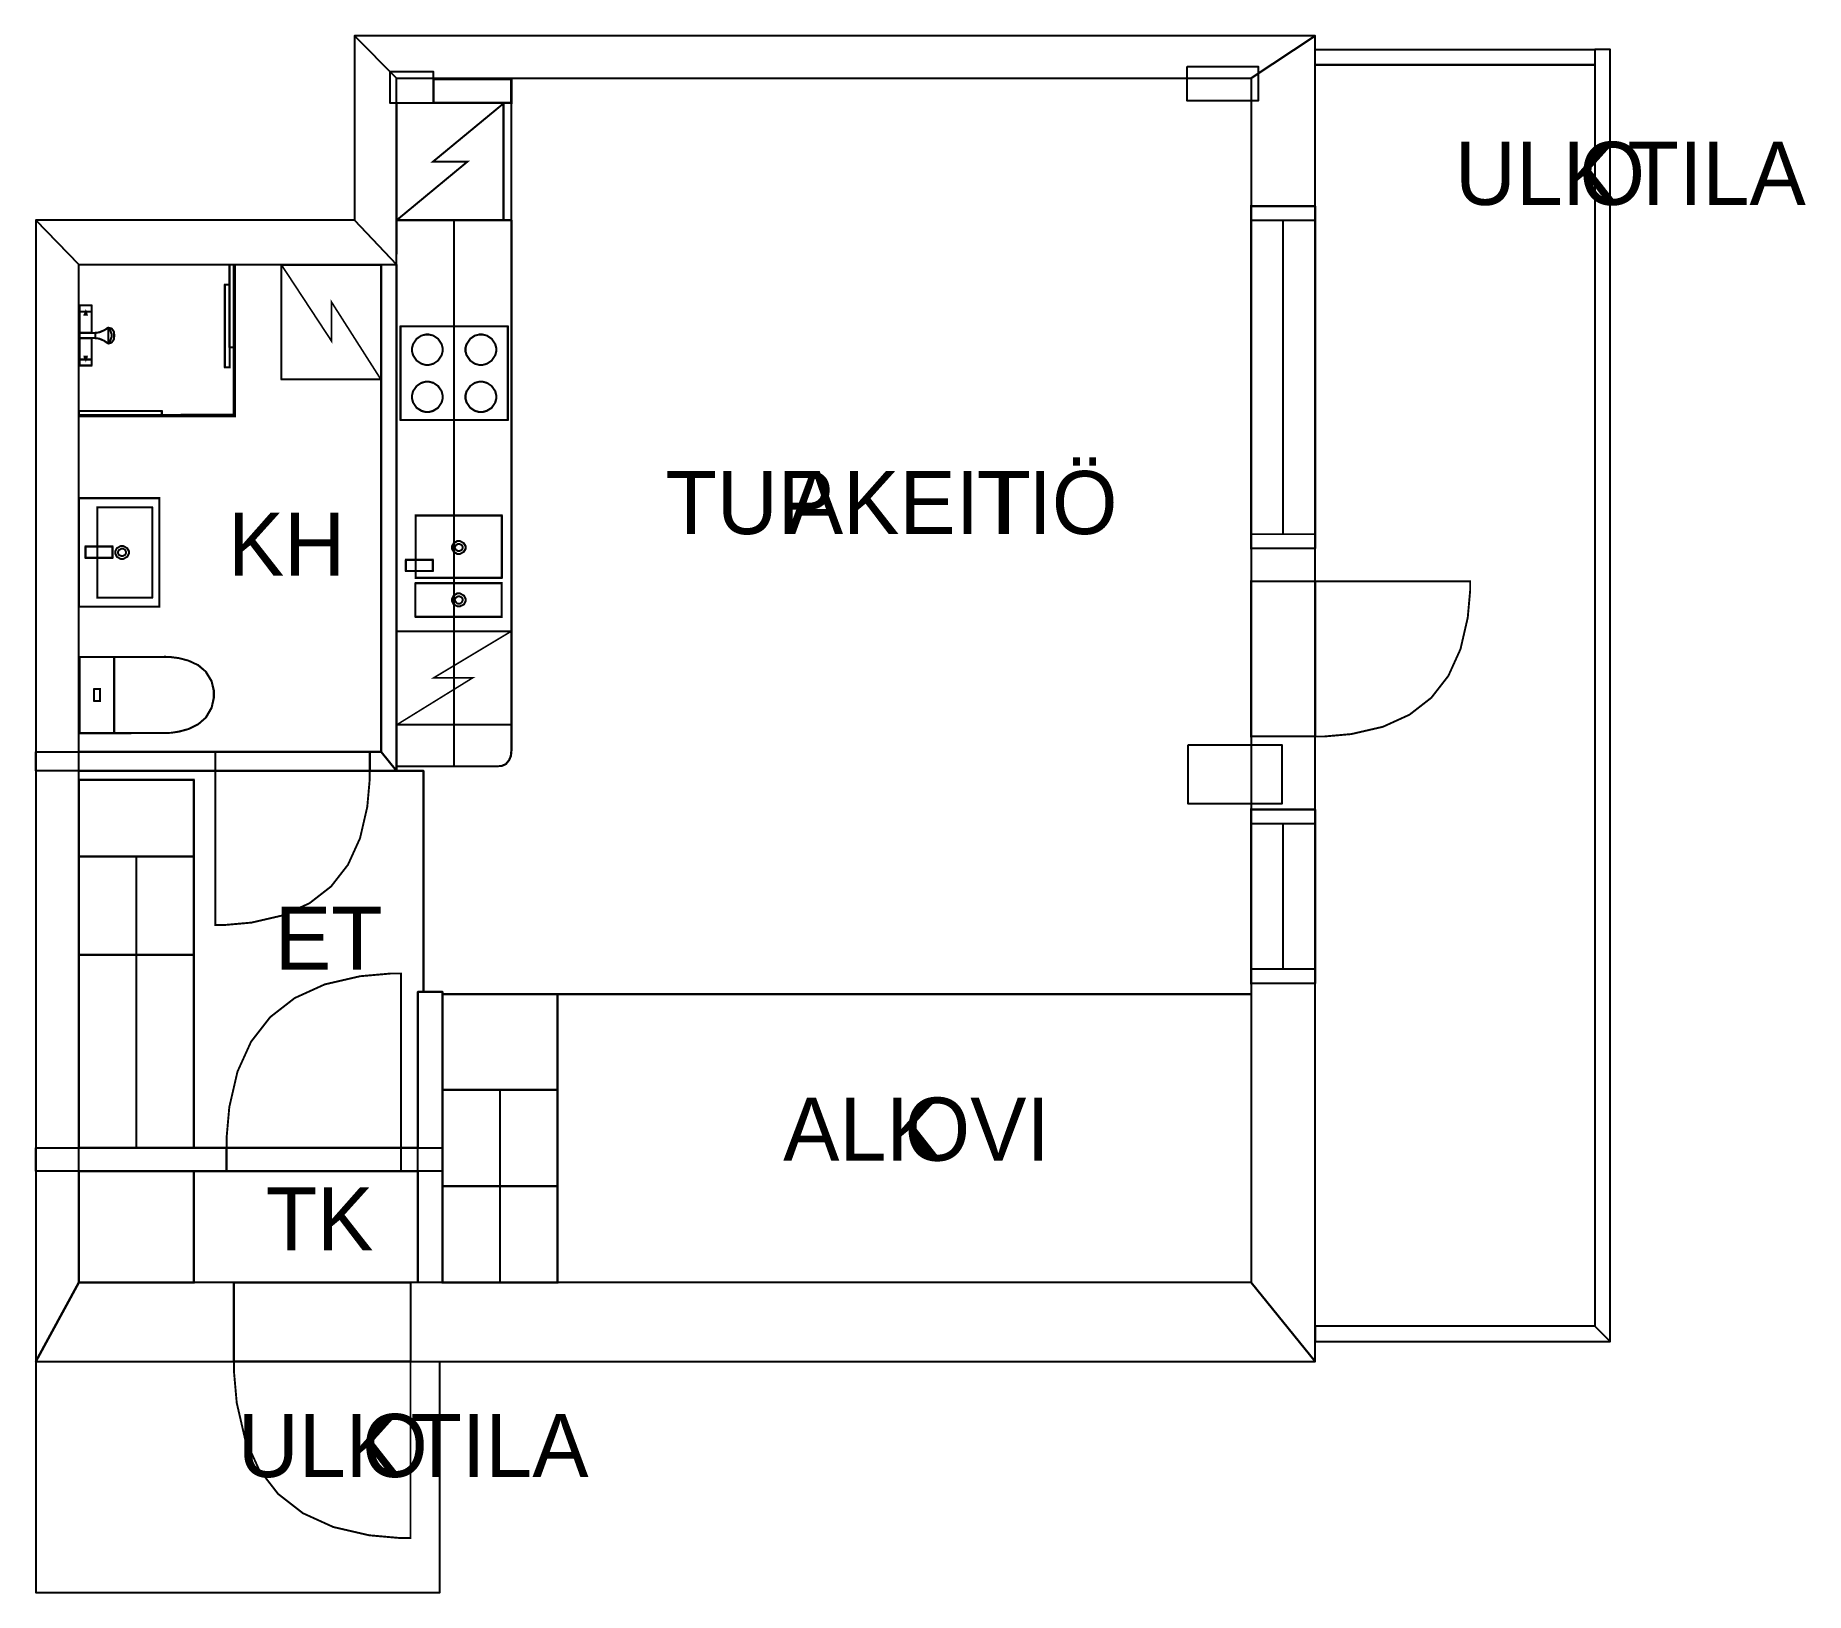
# Model space of a CAD drawing. Extents: x 0.14 to 9.79, y 0 to 8.48.
import ezdxf

# ---------------------------------------------------------------- set-up
doc = ezdxf.new("R2010")
doc.units = 0
doc.layers.get('0').update_dxf_attribs({"linetype": 'CONTINUOUS'})

msp = doc.modelspace()

# ---------------------------------------------------------------- linework, layer by layer
at = {"color": 0}
for points, const_width in [([(2.11083, 8.2481), (6.7654, 8.2481), (7.11387, 8.47922), (1.88292, 8.47922), (2.11083, 8.2481)], 0.002083), ([(2.11083, 7.23406), (2.11083, 8.2481), (1.88292, 8.47922), (1.88292, 7.47504), (2.11083, 7.23406)], 0.002083), ([(6.7654, 8.2481), (6.7654, 1.68901), (7.11387, 1.25912), (7.11387, 8.47922), (6.7654, 8.2481)], 0.002083), ([(7.11387, 8.40424), (8.63867, 8.40424), (8.63867, 8.3209), (7.11387, 8.3209), (7.11387, 8.40424)], 0.002083), ([(8.63867, 8.40424), (8.63867, 1.45111), (8.722, 1.36778), (8.722, 8.40424), (8.63867, 8.40424)], 0.002083), ([(7.11387, 8.3209), (8.63867, 8.3209), (8.63867, 1.45111), (7.11387, 1.45111), (7.11387, 8.3209)], 0.002083), ([(2.31196, 8.24397), (2.31196, 8.11426), (2.73643, 8.11426), (2.73643, 8.24397), (2.31196, 8.24397)], 0.012968), ([(2.11117, 8.11426), (2.11117, 7.47467), (2.73617, 7.47467), (2.73617, 8.11426), (2.11117, 8.11426)], 0.01066), ([(2.6945, 8.11426), (2.6945, 7.47467), (2.73617, 7.47467), (2.73617, 8.11426), (2.6945, 8.11426)], 0.01066), ([(6.7654, 7.55246), (7.11387, 7.55246), (7.11387, 5.68707), (6.7654, 5.68707), (6.7654, 7.55246)], 0.010417), ([(6.7654, 7.55246), (7.11387, 7.55246), (7.11387, 5.68707), (6.7654, 5.68707), (6.7654, 7.55246)], 0.010417), ([(0.380914, 7.23406), (2.11083, 7.23406), (1.88292, 7.47504), (0.146539, 7.47504), (0.380914, 7.23406)], 0.002083), ([(0.380914, 1.68901), (0.380914, 7.23406), (0.146539, 7.47504), (0.146539, 1.25912), (0.380914, 1.68901)], 0.002083), ([(2.73649, 7.47467), (2.73649, 4.59185), (2.73296, 4.55746), (2.72254, 4.53174), (2.70731, 4.51275), (2.68636, 4.50319), (2.65397, 4.50038), (2.11079, 4.50038), (2.11117, 7.47467), (2.73649, 7.47467)], 0.010417), ([(2.11094, 7.47467), (2.11094, 4.50049), (2.42344, 4.50049), (2.42344, 7.47467), (2.11094, 7.47467)], 0.010417), ([(1.20215, 7.2341), (1.22819, 7.2341), (1.22819, 6.7825), (1.20215, 6.7825), (1.20215, 7.2341)], 0.010417), ([(1.20215, 7.2341), (1.22819, 7.2341), (1.22819, 6.7825), (1.20215, 6.7825), (1.20215, 7.2341)], 0.010417), ([(1.48421, 7.23199), (2.0275, 7.23199), (2.0275, 6.60699), (1.48421, 6.60699), (1.48421, 7.23199)], 0.009055), ([(2.11083, 7.23406), (2.11083, 4.47706), (2.0275, 4.58068), (2.0275, 7.23406), (2.11083, 7.23406)], 0.002083), ([(1.17611, 7.1244), (1.20215, 7.1244), (1.20215, 6.67285), (1.17611, 6.67285), (1.17611, 7.1244)], 0.010417), ([(1.17611, 7.1244), (1.20215, 7.1244), (1.20215, 6.67285), (1.17611, 6.67285), (1.17611, 7.1244)], 0.010417), ([(0.386176, 7.01226), (0.386176, 6.97683), (0.449761, 6.97683), (0.449761, 7.01226), (0.386176, 7.01226)], 0.010417), ([(0.386176, 6.97792), (0.386176, 6.86122), (0.449761, 6.86122), (0.449761, 6.97792), (0.386176, 6.97792)], 0.010417), ([(0.418511, 6.97683), (0.417264, 6.97364), (0.413411, 6.96397), (0.412218, 6.96121), (0.412218, 6.96121), (0.413629, 6.96121), (0.417969, 6.96121), (0.422254, 6.96121), (0.423719, 6.96121), (0.423719, 6.96121), (0.423068, 6.9636), (0.41965, 6.97358), (0.418511, 6.97683)], 0.010417), ([(0.386176, 6.83311), (0.386176, 6.86122), (0.46951, 6.86122), (0.46951, 6.85422), (0.46951, 6.83843), (0.46951, 6.83311), (0.448676, 6.83311), (0.401801, 6.83311), (0.386176, 6.83311)], 0.010417), ([(2.13319, 6.89839), (2.13319, 6.38704), (2.71653, 6.38704), (2.71653, 6.89839), (2.13319, 6.89839)], 0.010417), ([(2.27903, 6.85325), (2.28711, 6.85325), (2.31147, 6.84674), (2.33794, 6.82883), (2.35579, 6.80236), (2.36236, 6.77806), (2.36236, 6.76992), (2.36236, 6.76183), (2.35579, 6.73753), (2.33794, 6.71099), (2.31147, 6.69314), (2.28711, 6.68658), (2.27903, 6.68658), (2.27089, 6.68658), (2.24658, 6.69314), (2.22011, 6.71099), (2.20221, 6.73753), (2.19569, 6.76183), (2.19569, 6.76992), (2.19569, 6.77806), (2.20221, 6.80236), (2.22011, 6.82883), (2.24658, 6.84674), (2.27089, 6.85325), (2.27903, 6.85325)], 0.010417), ([(2.57069, 6.85325), (2.57878, 6.85325), (2.60314, 6.84674), (2.62961, 6.82883), (2.64746, 6.80236), (2.65403, 6.77806), (2.65403, 6.76992), (2.65403, 6.76183), (2.64746, 6.73753), (2.62961, 6.71099), (2.60314, 6.69314), (2.57878, 6.68658), (2.57069, 6.68658), (2.56256, 6.68658), (2.53825, 6.69314), (2.51178, 6.71099), (2.49388, 6.73753), (2.48736, 6.76183), (2.48736, 6.76992), (2.48736, 6.77806), (2.49388, 6.80236), (2.51178, 6.82883), (2.53825, 6.84674), (2.56256, 6.85325), (2.57069, 6.85325)], 0.010417), ([(0.386176, 6.83311), (0.386176, 6.71642), (0.449761, 6.71642), (0.449761, 6.83311), (0.386176, 6.83311)], 0.010417), ([(0.386176, 6.71642), (0.386176, 6.68311), (0.449761, 6.68311), (0.449761, 6.71642), (0.386176, 6.71642)], 0.010417), ([(0.418511, 6.71642), (0.417264, 6.71967), (0.413411, 6.72933), (0.412218, 6.73204), (0.412218, 6.73204), (0.413629, 6.73204), (0.417969, 6.73204), (0.422254, 6.73204), (0.423719, 6.73204), (0.423719, 6.73204), (0.423068, 6.72971), (0.41965, 6.71972), (0.418511, 6.71642)], 0.010417), ([(2.27903, 6.59636), (2.28711, 6.59636), (2.31147, 6.58985), (2.33794, 6.57194), (2.35579, 6.54546), (2.36236, 6.52115), (2.36236, 6.51303), (2.36236, 6.50493), (2.35579, 6.48063), (2.33794, 6.4541), (2.31147, 6.43625), (2.28711, 6.42969), (2.27903, 6.42969), (2.27089, 6.42969), (2.24658, 6.43625), (2.22011, 6.4541), (2.20221, 6.48063), (2.19569, 6.50493), (2.19569, 6.51303), (2.19569, 6.52115), (2.20221, 6.54546), (2.22011, 6.57194), (2.24658, 6.58985), (2.27089, 6.59636), (2.27903, 6.59636)], 0.010417), ([(2.57069, 6.59636), (2.57878, 6.59636), (2.60314, 6.58985), (2.62961, 6.57194), (2.64746, 6.54546), (2.65403, 6.52115), (2.65403, 6.51303), (2.65403, 6.50493), (2.64746, 6.48063), (2.62961, 6.4541), (2.60314, 6.43625), (2.57878, 6.42969), (2.57069, 6.42969), (2.56256, 6.42969), (2.53825, 6.43625), (2.51178, 6.4541), (2.49388, 6.48063), (2.48736, 6.50493), (2.48736, 6.51303), (2.48736, 6.52115), (2.49388, 6.54546), (2.51178, 6.57194), (2.53825, 6.58985), (2.56256, 6.59636), (2.57069, 6.59636)], 0.010417), ([(0.380968, 6.43668), (0.380968, 6.41064), (0.832303, 6.41064), (0.832303, 6.43668), (0.380968, 6.43668)], 0.010417), ([(0.380968, 6.43668), (0.380968, 6.41064), (0.832303, 6.41064), (0.832303, 6.43668), (0.380968, 6.43668)], 0.010417), ([(0.380968, 5.96169), (0.380968, 5.36974), (0.818793, 5.36974), (0.818793, 5.96169), (0.380968, 5.96169)], 0.010417), ([(0.482042, 5.91233), (0.482042, 5.41911), (0.780165, 5.41911), (0.780165, 5.91233), (0.482042, 5.91233)], 0.010417), ([(2.21565, 5.86774), (2.21565, 5.52681), (2.6844, 5.52681), (2.6844, 5.86774), (2.21565, 5.86774)], 0.010417), ([(0.417426, 5.69862), (0.417426, 5.63612), (0.56326, 5.63612), (0.56326, 5.69862), (0.417426, 5.69862)], 0.010417), ([(0.61594, 5.70221), (0.622342, 5.70221), (0.64171, 5.69157), (0.652399, 5.67219), (0.652399, 5.66575), (0.652399, 5.65935), (0.64171, 5.63997), (0.622342, 5.62929), (0.61594, 5.62929), (0.609483, 5.62929), (0.590115, 5.63997), (0.579482, 5.65935), (0.579482, 5.66575), (0.579482, 5.67219), (0.590115, 5.69157), (0.609483, 5.70221), (0.61594, 5.70221)], 0.008333), ([(0.61594, 5.68658), (0.619575, 5.68658), (0.630643, 5.6805), (0.636774, 5.66943), (0.636774, 5.66575), (0.636774, 5.66211), (0.630643, 5.65104), (0.619575, 5.64492), (0.61594, 5.64492), (0.61225, 5.64492), (0.601183, 5.65104), (0.595107, 5.66211), (0.595107, 5.66575), (0.595107, 5.66943), (0.601183, 5.6805), (0.61225, 5.68658), (0.61594, 5.68658)], 0.008333), ([(2.45003, 5.72911), (2.45643, 5.72911), (2.47581, 5.71847), (2.48649, 5.69911), (2.48649, 5.69265), (2.48649, 5.68625), (2.47581, 5.66689), (2.45643, 5.65619), (2.45003, 5.65619), (2.44358, 5.65619), (2.42421, 5.66689), (2.41357, 5.68625), (2.41357, 5.69265), (2.41357, 5.69911), (2.42421, 5.71847), (2.44358, 5.72911), (2.45003, 5.72911)], 0.008333), ([(2.45003, 5.71349), (2.45367, 5.71349), (2.46474, 5.70742), (2.47086, 5.69635), (2.47086, 5.69265), (2.47086, 5.68901), (2.46474, 5.67796), (2.45367, 5.67182), (2.45003, 5.67182), (2.44635, 5.67182), (2.43528, 5.67796), (2.42919, 5.68901), (2.42919, 5.69265), (2.42919, 5.69635), (2.43528, 5.70742), (2.44635, 5.71349), (2.45003, 5.71349)], 0.008333), ([(2.16254, 5.62619), (2.16254, 5.56369), (2.30838, 5.56369), (2.30838, 5.62619), (2.16254, 5.62619)], 0.010417), ([(2.21463, 5.49908), (2.21463, 5.31483), (2.68338, 5.31483), (2.68338, 5.49908), (2.21463, 5.49908)], 0.010417), ([(6.7654, 5.50851), (7.11387, 5.50851), (7.11387, 4.66331), (6.7654, 4.66331), (6.7654, 5.50851)], 0.010417), ([(6.7654, 5.50851), (7.11387, 5.50851), (7.11387, 4.66331), (6.7654, 4.66331), (6.7654, 5.50851)], 0.010417), ([(7.11387, 4.66331), (7.16336, 4.66331), (7.3119, 4.67654), (7.48361, 4.71615), (7.62885, 4.78217), (7.74772, 4.87462), (7.84017, 4.99349), (7.90619, 5.13878), (7.94581, 5.31044), (7.95904, 5.45904), (7.95904, 5.50851), (7.11387, 5.50851), (7.11387, 4.66331)], 0.010417), ([(2.45003, 5.44347), (2.45643, 5.44347), (2.47581, 5.43283), (2.48649, 5.41347), (2.48649, 5.40701), (2.48649, 5.40061), (2.47581, 5.38124), (2.45643, 5.37056), (2.45003, 5.37056), (2.44358, 5.37056), (2.42421, 5.38124), (2.41357, 5.40061), (2.41357, 5.40701), (2.41357, 5.41347), (2.42421, 5.43283), (2.44358, 5.44347), (2.45003, 5.44347)], 0.008333), ([(2.45003, 5.42785), (2.45367, 5.42785), (2.46474, 5.42176), (2.47086, 5.41069), (2.47086, 5.40701), (2.47086, 5.40338), (2.46474, 5.39231), (2.45367, 5.38618), (2.45003, 5.38618), (2.44635, 5.38618), (2.43528, 5.39231), (2.42919, 5.40338), (2.42919, 5.40701), (2.42919, 5.41069), (2.43528, 5.42176), (2.44635, 5.42785), (2.45003, 5.42785)], 0.008333), ([(2.11149, 5.23753), (2.11149, 4.72657), (2.73649, 4.72657), (2.73649, 5.23753), (2.11149, 5.23753)], 0.008517), ([(0.386176, 5.09744), (0.386176, 4.68088), (0.573514, 4.68088), (0.573514, 5.09744), (0.386176, 5.09744)], 0.010417), ([(0.841797, 5.09744), (0.841797, 5.09744), (0.853515, 5.09754), (0.884494, 5.09592), (0.928331, 5.08979), (0.978569, 5.07639), (1.02875, 5.05285), (1.07259, 5.01639), (1.10357, 4.96419), (1.11534, 4.91114), (1.11534, 4.89344), (1.11534, 4.87517), (1.10357, 4.82032), (1.07259, 4.76622), (1.02875, 4.7284), (0.978569, 4.704), (0.928331, 4.69), (0.884494, 4.6836), (0.853515, 4.68186), (0.841797, 4.68192), (0.841797, 4.68192), (0.573514, 4.68088), (0.573514, 5.09744), (0.841797, 5.09744)], 0.010417), ([(0.464085, 4.92225), (0.464085, 4.85607), (0.495606, 4.85607), (0.495606, 4.92225), (0.464085, 4.92225)], 0.010417), ([(2.11083, 4.47706), (0.146539, 4.47706), (0.146539, 4.58068), (2.0275, 4.58068), (2.11083, 4.47706)], 0.002083), ([(1.12446, 4.58068), (1.9649, 4.58068), (1.9649, 4.47706), (1.12446, 4.47706), (1.12446, 4.58068)], 0.010417), ([(1.12446, 4.58068), (1.9649, 4.58068), (1.9649, 4.47706), (1.12446, 4.47706), (1.12446, 4.58068)], 0.010417), ([(1.9649, 4.47706), (1.9649, 4.42785), (1.95171, 4.28011), (1.91233, 4.10938), (1.84668, 3.96496), (1.75478, 3.84674), (1.63656, 3.75483), (1.49214, 3.68918), (1.3214, 3.64979), (1.17367, 3.63661), (1.12446, 3.63661), (1.12446, 4.47706), (1.9649, 4.47706)], 0.010417), ([(0.381131, 4.42768), (0.381131, 4.01042), (1.00613, 4.01042), (1.00613, 4.42768), (0.381131, 4.42768)], 0.010417), ([(6.7654, 4.26654), (7.11387, 4.26654), (7.11387, 3.31879), (6.7654, 3.31879), (6.7654, 4.26654)], 0.010417), ([(6.7654, 4.26654), (7.11387, 4.26654), (7.11387, 3.31879), (6.7654, 3.31879), (6.7654, 4.26654)], 0.010417), ([(0.381131, 4.01036), (0.381131, 3.4739), (1.00613, 3.4739), (1.00613, 4.01036), (0.381131, 4.01036)], 0.010417), ([(0.381131, 3.4739), (0.381131, 2.42253), (1.00613, 2.42253), (1.00613, 3.4739), (0.381131, 3.4739)], 0.010417), ([(1.18544, 2.42258), (1.18544, 2.47825), (1.20025, 2.64524), (1.24479, 2.83817), (1.31901, 3.00142), (1.4229, 3.13499), (1.55647, 3.23888), (1.71972, 3.3131), (1.91265, 3.35764), (2.07964, 3.37244), (2.13531, 3.37244), (2.13531, 2.42258), (1.18544, 2.42258)], 0.010417), ([(2.22635, 3.27186), (2.36199, 3.27186), (2.36199, 1.68901), (2.22635, 1.68901), (2.22635, 3.27186)], 0.002083), ([(2.36257, 3.26047), (2.36257, 2.73828), (2.98757, 2.73828), (2.98757, 3.26047), (2.36257, 3.26047)], 0.010417), ([(2.36225, 2.73822), (2.36225, 2.21365), (2.98725, 2.21365), (2.98725, 2.73822), (2.36225, 2.73822)], 0.010417), ([(0.146539, 2.42258), (2.36199, 2.42258), (2.36199, 2.29682), (0.146539, 2.29682), (0.146539, 2.42258)], 0.002083), ([(1.18544, 2.42258), (2.13531, 2.42258), (2.13531, 2.29682), (1.18544, 2.29682), (1.18544, 2.42258)], 0.010417), ([(1.18544, 2.42258), (2.13531, 2.42258), (2.13531, 2.29682), (1.18544, 2.29682), (1.18544, 2.42258)], 0.010417), ([(0.381131, 2.29775), (0.381131, 1.68901), (1.00613, 1.68901), (1.00613, 2.29775), (0.381131, 2.29775)], 0.010417), ([(2.36225, 2.2136), (2.36225, 1.68901), (2.98725, 1.68901), (2.98725, 2.2136), (2.36225, 2.2136)], 0.010417), ([(6.7654, 1.68901), (0.380914, 1.68901), (0.146539, 1.25912), (7.11387, 1.25912), (6.7654, 1.68901)], 0.002083), ([(1.22575, 1.68901), (2.18707, 1.68901), (2.18707, 1.25912), (1.22575, 1.25912), (1.22575, 1.68901)], 0.010417), ([(1.22575, 1.68901), (2.18707, 1.68901), (2.18707, 1.25912), (1.22575, 1.25912), (1.22575, 1.68901)], 0.010417), ([(8.63867, 1.45111), (7.11387, 1.45111), (7.11387, 1.36778), (8.722, 1.36778), (8.63867, 1.45111)], 0.002083), ([(0.146539, 1.25912), (0.146539, 0.001736), (2.34706, 0.001736), (2.34706, 1.25684), (0.146539, 1.25912)], 0.002083), ([(1.22575, 1.25912), (1.22575, 1.2028), (1.24072, 1.03385), (1.28581, 0.838542), (1.36089, 0.67334), (1.46604, 0.53814), (1.60124, 0.432997), (1.76644, 0.35791), (1.96175, 0.312825), (2.13069, 0.297797), (2.18707, 0.297797), (2.18707, 1.25912), (1.22575, 1.25912)], 0.010417)]:
    msp.add_lwpolyline(points, close=True, dxfattribs=dict(at, const_width=const_width))
for points in [[(2.11083, 7.23406), (2.11083, 8.2481), (1.88292, 8.47922), (1.88292, 7.47504), (2.11083, 7.23406)], [(2.11083, 8.2481), (6.7654, 8.2481), (7.11387, 8.47922), (1.88292, 8.47922), (2.11083, 8.2481)], [(6.7654, 8.2481), (6.7654, 1.68901), (7.11387, 1.25912), (7.11387, 8.47922), (6.7654, 8.2481)], [(7.11387, 8.40424), (8.63867, 8.40424), (8.63867, 8.3209), (7.11387, 8.3209), (7.11387, 8.40424)], [(6.41813, 8.31244), (6.80469, 8.31244), (6.80469, 8.1256), (6.41813, 8.1256), (6.41813, 8.31244)], [(2.07644, 8.28478), (2.31114, 8.28478), (2.31114, 8.11236), (2.07644, 8.11236), (2.07644, 8.28478)], [(0.380914, 1.68901), (0.380914, 7.23406), (0.146539, 7.47504), (0.146539, 1.25912), (0.380914, 1.68901)], [(0.380914, 7.23406), (2.11083, 7.23406), (1.88292, 7.47504), (0.146539, 7.47504), (0.380914, 7.23406)], [(2.11083, 7.23406), (2.11083, 4.47706), (2.0275, 4.58068), (2.0275, 7.23406), (2.11083, 7.23406)], [(2.11083, 4.47706), (0.146539, 4.47706), (0.146539, 4.58068), (2.0275, 4.58068), (2.11083, 4.47706)], [(6.42356, 4.61822), (6.93375, 4.61822), (6.93375, 4.29611), (6.42356, 4.29611), (6.42356, 4.61822)], [(2.22635, 3.27186), (2.36199, 3.27186), (2.36199, 1.68901), (2.22635, 1.68901), (2.22635, 3.27186)], [(0.146539, 2.42258), (2.36199, 2.42258), (2.36199, 2.29682), (0.146539, 2.29682), (0.146539, 2.42258)], [(6.7654, 1.68901), (0.380914, 1.68901), (0.146539, 1.25912), (7.11387, 1.25912), (6.7654, 1.68901)]]:
    msp.add_lwpolyline(points, close=True, dxfattribs=at)
at = {"color": 7}
for points in [[(8.63867, 8.40424), (8.63867, 1.45111), (8.722, 1.36778), (8.722, 8.40424), (8.63867, 8.40424)], [(7.11387, 8.3209), (8.63867, 8.3209), (8.63867, 1.45111), (7.11387, 1.45111), (7.11387, 8.3209)], [(6.7654, 3.26047), (2.36199, 3.26047), (2.36199, 3.27186), (2.25717, 3.27186), (2.25717, 4.47706), (2.11083, 4.47706), (2.11083, 8.2481), (6.7654, 8.2481), (6.7654, 3.26047)], [(2.31196, 8.24397), (2.73643, 8.24397), (2.73643, 8.11426), (2.31196, 8.11426), (2.31196, 8.24397)], [(2.11117, 8.11426), (2.73617, 8.11426), (2.73617, 7.47467), (2.11117, 7.47467), (2.11117, 8.11426)], [(2.6945, 8.11426), (2.73617, 8.11426), (2.73617, 7.47467), (2.6945, 7.47467), (2.6945, 8.11426)], [(6.7654, 7.55246), (7.11387, 7.55246), (7.11387, 5.68707), (6.7654, 5.68707), (6.7654, 7.55246)], [(6.7654, 7.55246), (7.11387, 7.55246), (7.11387, 5.68707), (6.7654, 5.68707), (6.7654, 7.55246)], [(2.73649, 7.47467), (2.73649, 4.59185), (2.73296, 4.55746), (2.72254, 4.53174), (2.70731, 4.51275), (2.68636, 4.50319), (2.65397, 4.50038), (2.11079, 4.50038), (2.11117, 7.47467), (2.73649, 7.47467)], [(0.380914, 7.23406), (2.0275, 7.23406), (2.0275, 4.58068), (0.380914, 4.58068), (0.380914, 7.23406)], [(1.20215, 7.2341), (1.22819, 7.2341), (1.22819, 6.7825), (1.20215, 6.7825), (1.20215, 7.2341)], [(1.20215, 7.2341), (1.22819, 7.2341), (1.22819, 6.7825), (1.20215, 6.7825), (1.20215, 7.2341)], [(1.48421, 7.23199), (2.0275, 7.23199), (2.0275, 6.60699), (1.48421, 6.60699), (1.48421, 7.23199)], [(1.17611, 7.1244), (1.20215, 7.1244), (1.20215, 6.67285), (1.17611, 6.67285), (1.17611, 7.1244)], [(1.17611, 7.1244), (1.20215, 7.1244), (1.20215, 6.67285), (1.17611, 6.67285), (1.17611, 7.1244)], [(0.386176, 7.01226), (0.449761, 7.01226), (0.449761, 6.97683), (0.386176, 6.97683), (0.386176, 7.01226)], [(0.386176, 6.97792), (0.449761, 6.97792), (0.449761, 6.86122), (0.386176, 6.86122), (0.386176, 6.97792)], [(0.418511, 6.97683), (0.417264, 6.97364), (0.413411, 6.96397), (0.412218, 6.96121), (0.412218, 6.96121), (0.413629, 6.96121), (0.417969, 6.96121), (0.422254, 6.96121), (0.423719, 6.96121), (0.423719, 6.96121), (0.423068, 6.9636), (0.41965, 6.97358), (0.418511, 6.97683)], [(0.386176, 6.83311), (0.386176, 6.86122), (0.46951, 6.86122), (0.46951, 6.85422), (0.46951, 6.83843), (0.46951, 6.83311), (0.448676, 6.83311), (0.401801, 6.83311), (0.386176, 6.83311)], [(0.46951, 6.83311), (0.475803, 6.83311), (0.494738, 6.82949), (0.517144, 6.81961), (0.521593, 6.81646), (0.523167, 6.81543), (0.537761, 6.80524), (0.539333, 6.80496), (0.542156, 6.80447), (0.558703, 6.80865), (0.57156, 6.82531), (0.572646, 6.831), (0.572863, 6.83231), (0.573676, 6.84386), (0.573676, 6.84771), (0.573676, 6.84663), (0.573676, 6.85081), (0.572863, 6.86203), (0.572646, 6.86333), (0.57156, 6.86908), (0.558703, 6.88574), (0.542156, 6.88992), (0.539333, 6.88938), (0.537761, 6.88911), (0.523167, 6.87896), (0.521593, 6.87788), (0.517144, 6.87478), (0.494738, 6.8649), (0.475803, 6.86122), (0.46951, 6.86122)], [(0.540365, 6.80496), (0.540853, 6.80524), (0.550999, 6.81711), (0.560167, 6.84088), (0.560167, 6.84874), (0.559896, 6.85504), (0.550618, 6.87765), (0.540853, 6.88889), (0.540365, 6.88938)], [(2.13319, 6.89839), (2.71653, 6.89839), (2.71653, 6.38704), (2.13319, 6.38704), (2.13319, 6.89839)], [(2.27903, 6.85325), (2.28711, 6.85325), (2.31147, 6.84674), (2.33794, 6.82883), (2.35579, 6.80236), (2.36236, 6.77806), (2.36236, 6.76992), (2.36236, 6.76183), (2.35579, 6.73753), (2.33794, 6.71099), (2.31147, 6.69314), (2.28711, 6.68658), (2.27903, 6.68658), (2.27089, 6.68658), (2.24658, 6.69314), (2.22011, 6.71099), (2.20221, 6.73753), (2.19569, 6.76183), (2.19569, 6.76992), (2.19569, 6.77806), (2.20221, 6.80236), (2.22011, 6.82883), (2.24658, 6.84674), (2.27089, 6.85325), (2.27903, 6.85325)], [(2.57069, 6.85325), (2.57878, 6.85325), (2.60314, 6.84674), (2.62961, 6.82883), (2.64746, 6.80236), (2.65403, 6.77806), (2.65403, 6.76992), (2.65403, 6.76183), (2.64746, 6.73753), (2.62961, 6.71099), (2.60314, 6.69314), (2.57878, 6.68658), (2.57069, 6.68658), (2.56256, 6.68658), (2.53825, 6.69314), (2.51178, 6.71099), (2.49388, 6.73753), (2.48736, 6.76183), (2.48736, 6.76992), (2.48736, 6.77806), (2.49388, 6.80236), (2.51178, 6.82883), (2.53825, 6.84674), (2.56256, 6.85325), (2.57069, 6.85325)], [(0.386176, 6.83311), (0.449761, 6.83311), (0.449761, 6.71642), (0.386176, 6.71642), (0.386176, 6.83311)], [(0.386176, 6.71642), (0.449761, 6.71642), (0.449761, 6.68311), (0.386176, 6.68311), (0.386176, 6.71642)], [(0.418511, 6.71642), (0.417264, 6.71967), (0.413411, 6.72933), (0.412218, 6.73204), (0.412218, 6.73204), (0.413629, 6.73204), (0.417969, 6.73204), (0.422254, 6.73204), (0.423719, 6.73204), (0.423719, 6.73204), (0.423068, 6.72971), (0.41965, 6.71972), (0.418511, 6.71642)], [(2.27903, 6.59636), (2.28711, 6.59636), (2.31147, 6.58985), (2.33794, 6.57194), (2.35579, 6.54546), (2.36236, 6.52115), (2.36236, 6.51303), (2.36236, 6.50493), (2.35579, 6.48063), (2.33794, 6.4541), (2.31147, 6.43625), (2.28711, 6.42969), (2.27903, 6.42969), (2.27089, 6.42969), (2.24658, 6.43625), (2.22011, 6.4541), (2.20221, 6.48063), (2.19569, 6.50493), (2.19569, 6.51303), (2.19569, 6.52115), (2.20221, 6.54546), (2.22011, 6.57194), (2.24658, 6.58985), (2.27089, 6.59636), (2.27903, 6.59636)], [(2.57069, 6.59636), (2.57878, 6.59636), (2.60314, 6.58985), (2.62961, 6.57194), (2.64746, 6.54546), (2.65403, 6.52115), (2.65403, 6.51303), (2.65403, 6.50493), (2.64746, 6.48063), (2.62961, 6.4541), (2.60314, 6.43625), (2.57878, 6.42969), (2.57069, 6.42969), (2.56256, 6.42969), (2.53825, 6.43625), (2.51178, 6.4541), (2.49388, 6.48063), (2.48736, 6.50493), (2.48736, 6.51303), (2.48736, 6.52115), (2.49388, 6.54546), (2.51178, 6.57194), (2.53825, 6.58985), (2.56256, 6.59636), (2.57069, 6.59636)], [(0.380968, 6.43668), (0.832303, 6.43668), (0.832303, 6.41064), (0.380968, 6.41064), (0.380968, 6.43668)], [(0.380968, 6.43668), (0.832303, 6.43668), (0.832303, 6.41064), (0.380968, 6.41064), (0.380968, 6.43668)], [(0.380968, 5.96169), (0.818793, 5.96169), (0.818793, 5.36974), (0.380968, 5.36974), (0.380968, 5.96169)], [(0.482042, 5.91233), (0.780165, 5.91233), (0.780165, 5.41911), (0.482042, 5.41911), (0.482042, 5.91233)], [(2.21565, 5.86774), (2.6844, 5.86774), (2.6844, 5.52681), (2.21565, 5.52681), (2.21565, 5.86774)], [(0.417426, 5.69862), (0.56326, 5.69862), (0.56326, 5.63612), (0.417426, 5.63612), (0.417426, 5.69862)], [(0.61594, 5.70221), (0.622342, 5.70221), (0.64171, 5.69157), (0.652399, 5.67219), (0.652399, 5.66575), (0.652399, 5.65935), (0.64171, 5.63997), (0.622342, 5.62929), (0.61594, 5.62929), (0.609483, 5.62929), (0.590115, 5.63997), (0.579482, 5.65935), (0.579482, 5.66575), (0.579482, 5.67219), (0.590115, 5.69157), (0.609483, 5.70221), (0.61594, 5.70221)], [(2.45003, 5.72911), (2.45643, 5.72911), (2.47581, 5.71847), (2.48649, 5.69911), (2.48649, 5.69265), (2.48649, 5.68625), (2.47581, 5.66689), (2.45643, 5.65619), (2.45003, 5.65619), (2.44358, 5.65619), (2.42421, 5.66689), (2.41357, 5.68625), (2.41357, 5.69265), (2.41357, 5.69911), (2.42421, 5.71847), (2.44358, 5.72911), (2.45003, 5.72911)], [(2.45003, 5.71349), (2.45367, 5.71349), (2.46474, 5.70742), (2.47086, 5.69635), (2.47086, 5.69265), (2.47086, 5.68901), (2.46474, 5.67796), (2.45367, 5.67182), (2.45003, 5.67182), (2.44635, 5.67182), (2.43528, 5.67796), (2.42919, 5.68901), (2.42919, 5.69265), (2.42919, 5.69635), (2.43528, 5.70742), (2.44635, 5.71349), (2.45003, 5.71349)], [(0.61594, 5.68658), (0.619575, 5.68658), (0.630643, 5.6805), (0.636774, 5.66943), (0.636774, 5.66575), (0.636774, 5.66211), (0.630643, 5.65104), (0.619575, 5.64492), (0.61594, 5.64492), (0.61225, 5.64492), (0.601183, 5.65104), (0.595107, 5.66211), (0.595107, 5.66575), (0.595107, 5.66943), (0.601183, 5.6805), (0.61225, 5.68658), (0.61594, 5.68658)], [(2.16254, 5.62619), (2.30838, 5.62619), (2.30838, 5.56369), (2.16254, 5.56369), (2.16254, 5.62619)], [(2.21463, 5.49908), (2.68338, 5.49908), (2.68338, 5.31483), (2.21463, 5.31483), (2.21463, 5.49908)], [(6.7654, 5.50851), (7.11387, 5.50851), (7.11387, 4.66331), (6.7654, 4.66331), (6.7654, 5.50851)], [(6.7654, 5.50851), (7.11387, 5.50851), (7.11387, 4.66331), (6.7654, 4.66331), (6.7654, 5.50851)], [(2.45003, 5.44347), (2.45643, 5.44347), (2.47581, 5.43283), (2.48649, 5.41347), (2.48649, 5.40701), (2.48649, 5.40061), (2.47581, 5.38124), (2.45643, 5.37056), (2.45003, 5.37056), (2.44358, 5.37056), (2.42421, 5.38124), (2.41357, 5.40061), (2.41357, 5.40701), (2.41357, 5.41347), (2.42421, 5.43283), (2.44358, 5.44347), (2.45003, 5.44347)], [(2.45003, 5.42785), (2.45367, 5.42785), (2.46474, 5.42176), (2.47086, 5.41069), (2.47086, 5.40701), (2.47086, 5.40338), (2.46474, 5.39231), (2.45367, 5.38618), (2.45003, 5.38618), (2.44635, 5.38618), (2.43528, 5.39231), (2.42919, 5.40338), (2.42919, 5.40701), (2.42919, 5.41069), (2.43528, 5.42176), (2.44635, 5.42785), (2.45003, 5.42785)], [(2.11149, 5.23753), (2.73649, 5.23753), (2.73649, 4.72657), (2.11149, 4.72657), (2.11149, 5.23753)], [(0.386176, 5.09744), (0.573514, 5.09744), (0.573514, 4.68088), (0.386176, 4.68088), (0.386176, 5.09744)], [(0.841797, 5.09744), (0.841797, 5.09744), (0.853515, 5.09754), (0.884494, 5.09592), (0.928331, 5.08979), (0.978569, 5.07639), (1.02875, 5.05285), (1.07259, 5.01639), (1.10357, 4.96419), (1.11534, 4.91114), (1.11534, 4.89344), (1.11534, 4.87517), (1.10357, 4.82032), (1.07259, 4.76622), (1.02875, 4.7284), (0.978569, 4.704), (0.928331, 4.69), (0.884494, 4.6836), (0.853515, 4.68186), (0.841797, 4.68192), (0.841797, 4.68192), (0.573514, 4.68088), (0.573514, 5.09744), (0.841797, 5.09744)], [(0.464085, 4.92225), (0.495606, 4.92225), (0.495606, 4.85607), (0.464085, 4.85607), (0.464085, 4.92225)], [(1.12446, 4.58068), (1.9649, 4.58068), (1.9649, 4.47706), (1.12446, 4.47706), (1.12446, 4.58068)], [(1.12446, 4.58068), (1.9649, 4.58068), (1.9649, 4.47706), (1.12446, 4.47706), (1.12446, 4.58068)], [(2.25717, 3.27186), (2.22635, 3.27186), (2.22635, 2.42258), (0.380914, 2.42258), (0.380914, 4.47706), (2.25717, 4.47706), (2.25717, 3.27186)], [(0.381131, 4.42768), (1.00613, 4.42768), (1.00613, 4.01042), (0.381131, 4.01042), (0.381131, 4.42768)], [(6.7654, 4.26654), (7.11387, 4.26654), (7.11387, 3.31879), (6.7654, 3.31879), (6.7654, 4.26654)], [(6.7654, 4.26654), (7.11387, 4.26654), (7.11387, 3.31879), (6.7654, 3.31879), (6.7654, 4.26654)], [(0.381131, 4.01036), (1.00613, 4.01036), (1.00613, 3.4739), (0.381131, 3.4739), (0.381131, 4.01036)], [(0.381131, 3.4739), (1.00613, 3.4739), (1.00613, 2.42253), (0.381131, 2.42253), (0.381131, 3.4739)], [(2.36199, 3.26047), (6.7654, 3.26047), (6.7654, 1.68901), (2.36199, 1.68901), (2.36199, 3.26047)], [(2.36257, 3.26047), (2.98757, 3.26047), (2.98757, 2.73828), (2.36257, 2.73828), (2.36257, 3.26047)], [(2.36225, 2.73822), (2.98725, 2.73822), (2.98725, 2.21365), (2.36225, 2.21365), (2.36225, 2.73822)], [(1.18544, 2.42258), (2.13531, 2.42258), (2.13531, 2.29682), (1.18544, 2.29682), (1.18544, 2.42258)], [(1.18544, 2.42258), (2.13531, 2.42258), (2.13531, 2.29682), (1.18544, 2.29682), (1.18544, 2.42258)], [(0.380914, 2.29682), (2.22635, 2.29682), (2.22635, 1.68901), (0.380914, 1.68901), (0.380914, 2.29682)], [(0.381131, 2.29775), (1.00613, 2.29775), (1.00613, 1.68901), (0.381131, 1.68901), (0.381131, 2.29775)], [(2.36225, 2.2136), (2.98725, 2.2136), (2.98725, 1.68901), (2.36225, 1.68901), (2.36225, 2.2136)], [(1.22575, 1.68901), (2.18707, 1.68901), (2.18707, 1.25912), (1.22575, 1.25912), (1.22575, 1.68901)], [(1.22575, 1.68901), (2.18707, 1.68901), (2.18707, 1.25912), (1.22575, 1.25912), (1.22575, 1.68901)], [(8.63867, 1.45111), (7.11387, 1.45111), (7.11387, 1.36778), (8.722, 1.36778), (8.63867, 1.45111)], [(0.146539, 1.25912), (0.146539, 0.001736), (2.34706, 0.001736), (2.34706, 1.25684), (0.146539, 1.25912)]]:
    msp.add_lwpolyline(points, close=True, dxfattribs=at)
at = {"color": 7, "const_width": 0.002083}
for points in [[(6.7654, 3.26047), (2.36199, 3.26047), (2.36199, 3.27186), (2.25717, 3.27186), (2.25717, 4.47706), (2.11083, 4.47706), (2.11083, 8.2481), (6.7654, 8.2481), (6.7654, 3.26047)], [(0.380914, 7.23406), (2.0275, 7.23406), (2.0275, 4.58068), (0.380914, 4.58068), (0.380914, 7.23406)], [(2.25717, 3.27186), (2.22635, 3.27186), (2.22635, 2.42258), (0.380914, 2.42258), (0.380914, 4.47706), (2.25717, 4.47706), (2.25717, 3.27186)], [(2.36199, 3.26047), (6.7654, 3.26047), (6.7654, 1.68901), (2.36199, 1.68901), (2.36199, 3.26047)], [(0.380914, 2.29682), (2.22635, 2.29682), (2.22635, 1.68901), (0.380914, 1.68901), (0.380914, 2.29682)]]:
    msp.add_lwpolyline(points, close=True, dxfattribs=at)
at = {"color": 0}
for points, const_width in [([(2.11117, 7.47467), (2.49761, 7.79443), (2.31011, 7.79443), (2.69764, 8.11426)], 0.01066), ([(6.7654, 7.47428), (7.11387, 7.47428)], 0.010417), ([(6.93967, 7.47428), (6.93967, 5.76514)], 0.010417), ([(1.22819, 7.2341), (1.22819, 6.41168), (0.381022, 6.41064)], 0.01875), ([(1.48421, 7.23199), (1.75672, 6.81739), (1.75672, 7.02989), (2.02658, 6.60699)], 0.009055), ([(0.46951, 6.83311), (0.475803, 6.83311), (0.494738, 6.82949), (0.517144, 6.81961), (0.521593, 6.81646), (0.523167, 6.81543), (0.537761, 6.80524), (0.539333, 6.80496), (0.542156, 6.80447), (0.558703, 6.80865), (0.57156, 6.82531), (0.572646, 6.831), (0.572863, 6.83231), (0.573676, 6.84386), (0.573676, 6.84771), (0.573676, 6.84663), (0.573676, 6.85081), (0.572863, 6.86203), (0.572646, 6.86333), (0.57156, 6.86908), (0.558703, 6.88574), (0.542156, 6.88992), (0.539333, 6.88938), (0.537761, 6.88911), (0.523167, 6.87896), (0.521593, 6.87788), (0.517144, 6.87478), (0.494738, 6.8649), (0.475803, 6.86122), (0.46951, 6.86122)], 0.010417), ([(0.540365, 6.80496), (0.540853, 6.80524), (0.550999, 6.81711), (0.560167, 6.84088), (0.560167, 6.84874), (0.559896, 6.85504), (0.550618, 6.87765), (0.540853, 6.88889), (0.540365, 6.88938)], 0.010417), ([(6.7654, 5.76514), (7.11387, 5.76514)], 0.010417), ([(2.11149, 4.72657), (2.5261, 4.98292), (2.31358, 4.98292), (2.73649, 5.23671)], 0.008517), ([(6.7654, 4.18837), (7.11387, 4.18837)], 0.010417), ([(6.93967, 4.18837), (6.93967, 3.39697)], 0.010417), ([(6.7654, 3.39697), (7.11387, 3.39697)], 0.010417)]:
    msp.add_lwpolyline(points, dxfattribs=dict(at, const_width=const_width))
at = {"color": 253, "const_width": 0.010417}
for points in [[(0.693631, 3.4739), (0.693631, 4.01042)], [(0.693631, 2.42253), (0.693631, 3.4739)], [(2.67475, 2.21365), (2.67475, 2.73828)], [(2.67475, 1.68901), (2.67475, 2.21365)]]:
    msp.add_lwpolyline(points, dxfattribs=at)

# ---------------------------------------------------------------- texts
at = {"color": 0}
for s, p in [('O', (8.55388, 7.5585)), ('ULK', (7.87626, 7.5585)), ('TILA', (8.81619, 7.5585)), ('TIÖ', (5.27229, 5.76561)), ('TUP', (3.57501, 5.76561)), ('AKEIT', (4.2374, 5.76561)), ('KH', (1.19265, 5.53937)), ('ET', (1.44856, 3.39262)), ('OVI', (4.878, 2.35293)), ('ALK', (4.217, 2.35293)), ('TK', (1.39817, 1.86393)), ('ULK', (1.24649, 0.629856)), ('O', (1.9241, 0.629856)), ('TILA', (2.18642, 0.629856))]:
    msp.add_text(s, height=0.34375, dxfattribs=at).set_placement(p)

doc.saveas('drawing.dxf')
